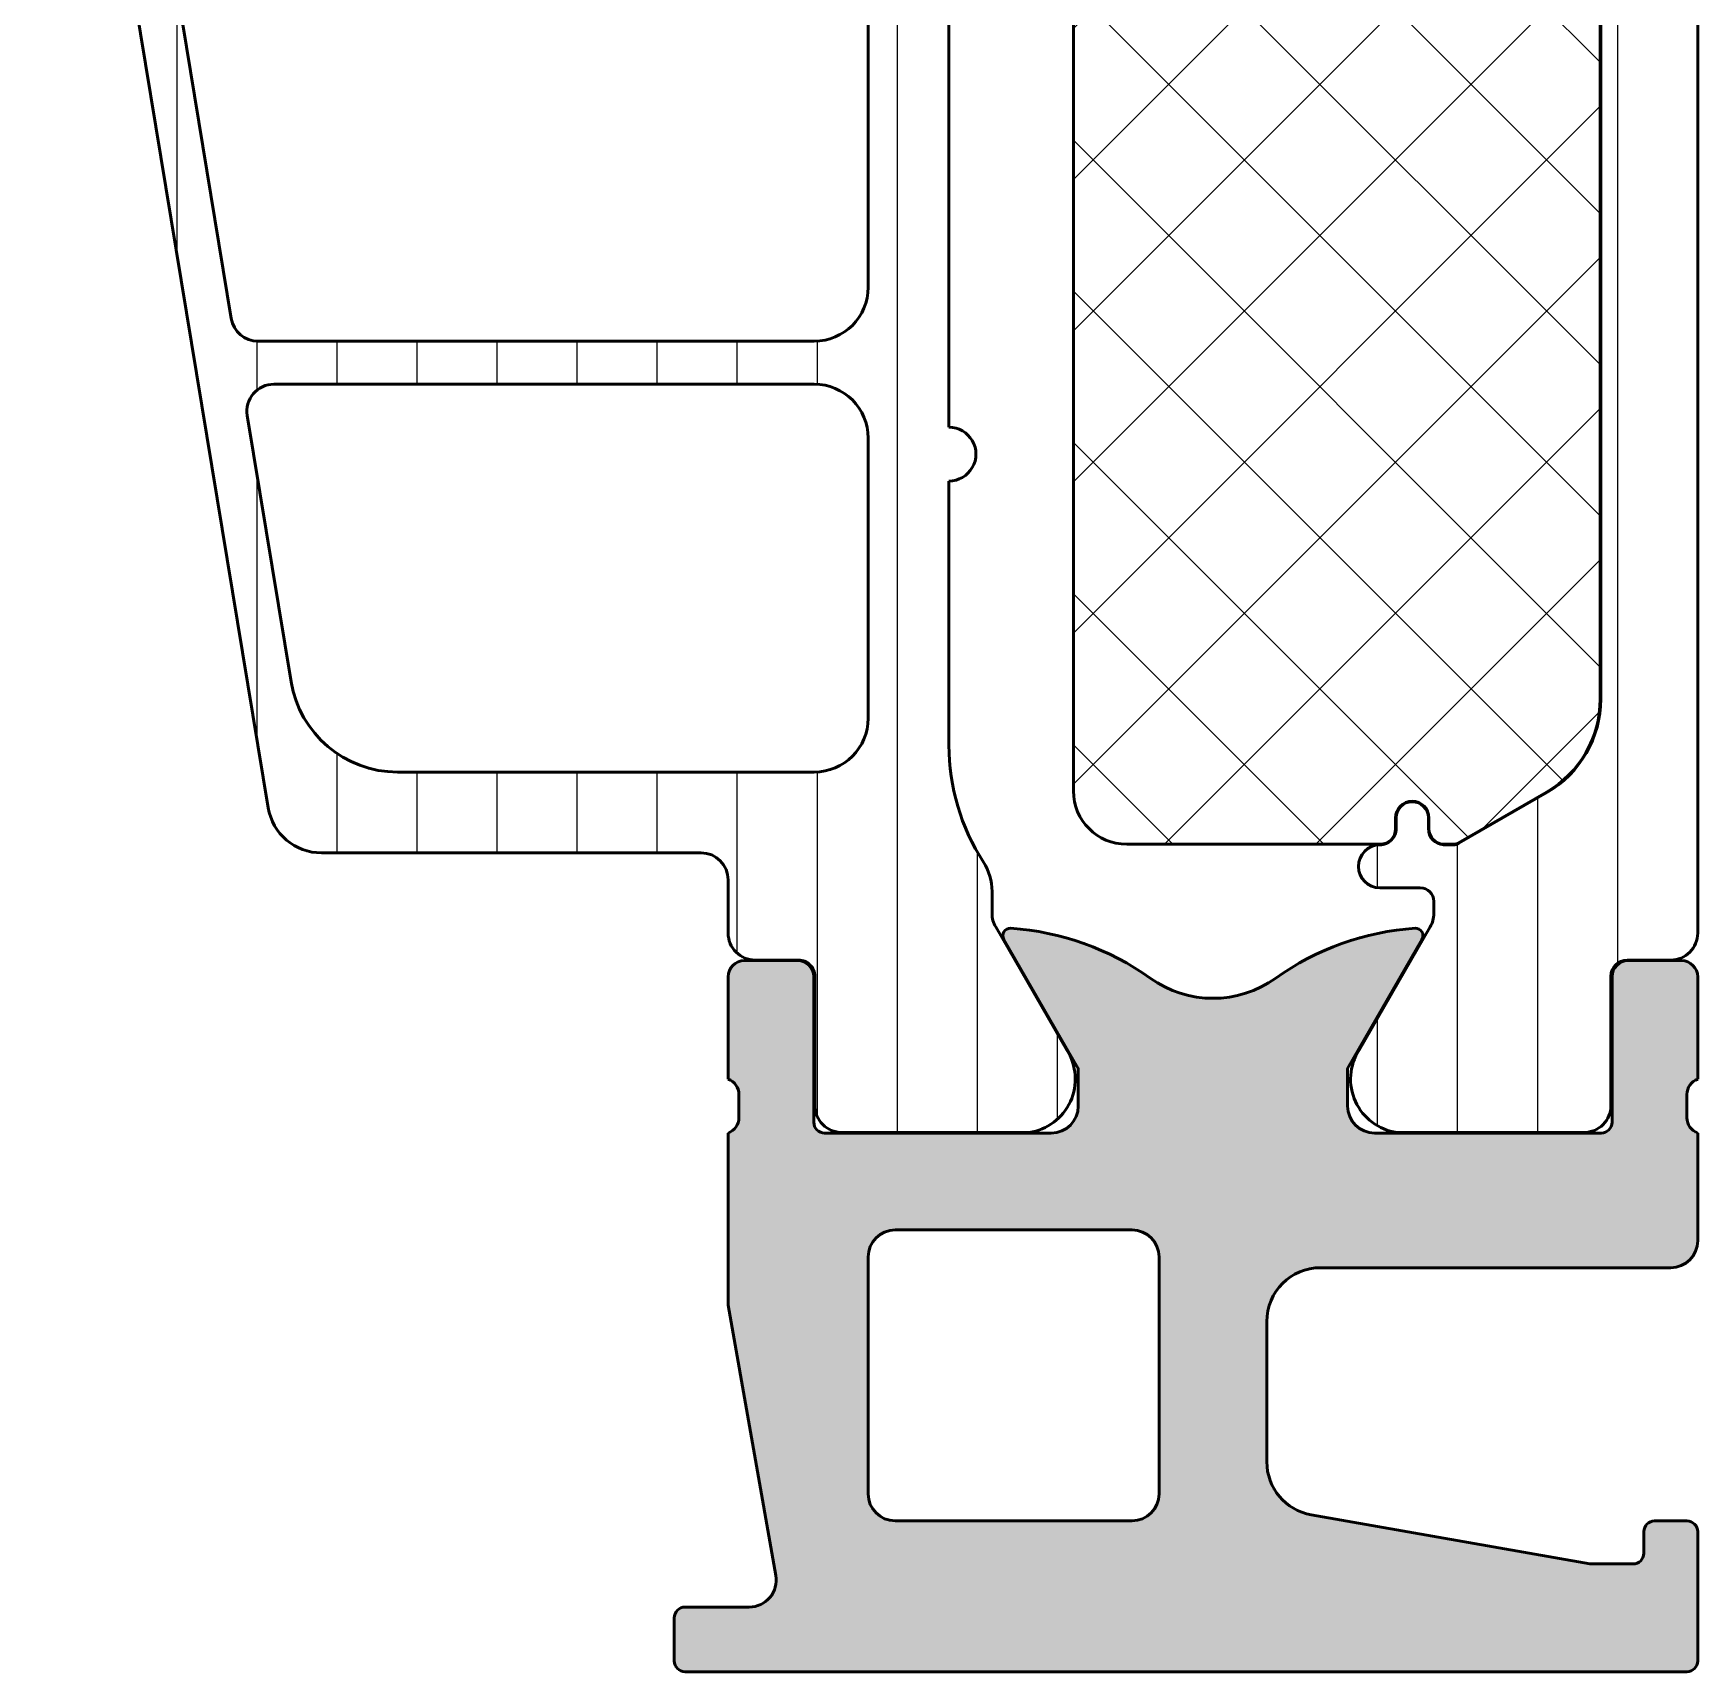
# Model space of a CAD drawing. Extents: x -35 to 15, y 0 to 92.5.
# Drawn here: x -30.9 to 0, y 0 to 30.41 of the extents above; entities that cross this region are included whole.
import ezdxf

# ---------------------------------------------------------------- set-up
doc = ezdxf.new("R2010")
doc.units = 0
for name, color, linetype, lineweight in [('0S-Alu contour', 7, 'Continuous', 50), ('0S-Alu hatch', 252, 'Continuous', 25), ('0S-Plastic contour', 254, 'Continuous', 50), ('0S-Plastic hatch', 253, 'Continuous', 25), ('0S-PT contour', 91, 'Continuous', 50), ('0S-PT hatch', 103, 'Continuous', 25)]:
    doc.layers.add(name, color=color, linetype=linetype, lineweight=lineweight)
pattern_1 = [(90, (0, 0), (-1.4859, 0), [])]

# ---------------------------------------------------------------- blocks, each defined once
blk = doc.blocks.new('284663__1AEB8372_469D_476F_AE2F_F97D68CF037C___D2A7455B_566C_4A73_AF28_99A2875FB948_')
at = {"layer": '0S-Plastic hatch'}
h = blk.add_hatch(dxfattribs=at)
h.set_pattern_fill('ANSI31', color=256, scale=0.4680000000000001, angle=45, style=0)
h.set_pattern_definition(pattern_1)
edge = h.paths.add_edge_path()
edge.add_line((-26.41602540378622, 54.83301302935184), (-30.65000000000161, 52.38852665648457))
edge.add_arc((-30.40000000000163, 51.95551395459233), 0.5000000000000119, 119.9999999999964, 180)
edge.add_line((-30.90000000000164, 51.95551395459233), (-30.90000000000163, 42.50000032745957))
edge.add_line((-30.90000000000163, 42.50000032745957), (-26.53802629929096, 16.03735987648124))
edge.add_arc((-25.55134089669013, 16.2000003274594), 0.9999999999999662, 189.3601908019133, 270.0000000000022)
edge.add_line((-25.55134089669009, 15.20000032745944), (-18.50000000000158, 15.20000032745904))
edge.add_ellipse((-18.50000000000161, 14.70000032745903), major_axis=(-0.5, 0), ratio=1, start_angle=180, end_angle=269.99999999999676, ccw=False)
edge.add_line((-18.00000000000161, 14.70000032745903), (-18.00000000000196, 13.70999464854358))
edge.add_arc((-17.50000267891084, 13.70999464854341), 0.4999973210911151, 180, 270.0003069820262)
edge.add_line((-17.50000000000165, 13.20999732745947), (-16.68966866666831, 13.20999732745947))
edge.add_ellipse((-16.68966866666831, 12.90999732745948), major_axis=(-0.2999999999999954, 0), ratio=1, start_angle=180, end_angle=270.00000000000136, ccw=False)
edge.add_line((-16.38966866666831, 12.90999732745948), (-16.39000061706533, 10.50999894452317))
edge.add_arc((-15.89000463962672, 10.50999630489809), 0.4999959774455833, 179.9996975182267, 270.0003024811859)
edge.add_line((-15.89000200000165, 10.01000032745948), (-12.41346050190217, 10.01000032745948))
edge.add_arc((-12.55577115089352, 10.99981840218233), 0.9999960709244732, 278.1816080518995, 392.7270160998403)
edge.add_line((-11.71451850190218, 11.54045332745947), (-13.03303535120643, 13.8241918141199))
edge.add_ellipse((-12.60002263447601, 14.07419178841946), major_axis=(-0.5000000000000493, 0), ratio=1, start_angle=-0.005743823234126921, end_angle=29.999996599342808, ccw=False)
edge.add_line((-13.10002263196361, 14.07424191273291), (-13.09998139990972, 14.48553984939733))
edge.add_arc((-14.09998139493406, 14.48564009801294), 1.000000000049231, 359.9942561774004, 392.8769623310677)
edge.add_ellipse((-9.903592305208363, 17.19801311031487), major_axis=(-3.996663761925626, 0), ratio=1, start_angle=0, end_angle=32.87696233020688, ccw=False)
edge.add_line((-13.90025606713399, 17.19801311031486), (-13.90025606713392, 22.10243503515542))
edge.add_arc((-13.90025606713398, 22.60243503515543), 0.5, 270.0000000000065, 450.0000000000065)
edge.add_line((-13.90025606713403, 23.10243503515542), (-13.90025606713376, 34.02662769521251))
edge.add_arc((-13.90025606713398, 34.5266276952125), 0.5, 270.0000000000244, 450.0000000000244)
edge.add_line((-13.90025606713419, 35.02662769521251), (-13.90025606713361, 46.41843533512658))
edge.add_arc((-13.90025606713398, 46.91843533512658), 0.5, 270.0000000000423, 450.0000000000423)
edge.add_line((-13.90025606713434, 47.41843533512658), (-13.90025606713352, 52.70159403326696))
edge.add_ellipse((-9.903592306234845, 52.70159401701856), major_axis=(-3.996663760898677, 0), ratio=1, start_angle=327.1289949727641, end_angle=360, ccw=False)
edge.add_arc((-14.10026340410663, 55.41353068128007), 1.000000003522369, 327.12899613396, 359.9988257753346)
edge.add_line((-13.10026340079426, 55.41351018719343), (-13.10025093800287, 55.92406206816498))
edge.add_ellipse((-12.60025275569458, 55.92541028480305), major_axis=(-0.4999999999996981, 0), ratio=1, start_angle=-29.999996599349515, end_angle=0.1544944336769163, ccw=False)
edge.add_line((-13.03326547242467, 56.1754102591025), (-11.71451850190218, 58.45954732745945))
edge.add_arc((-12.55577115089353, 59.0001822527366), 0.9999960709244797, 327.2729839001599, 441.8183919481008)
edge.add_line((-12.41346050190218, 59.99000032745946), (-15.8900020000016, 59.99000032745946))
edge.add_arc((-15.89000463962668, 59.49000435002081), 0.4999959774456188, 89.99969751881291, 180.0003024817733)
edge.add_line((-16.39000061706533, 59.49000171039061), (-16.38966866666832, 57.09000332745945))
edge.add_ellipse((-16.6896686666683, 57.09000332745945), major_axis=(-0.2999999999999864, 0), ratio=1, start_angle=90, end_angle=180, ccw=False)
edge.add_line((-16.6896686666683, 56.79000332745947), (-17.50000000000165, 56.79000332745943))
edge.add_arc((-17.50000267891086, 56.29000600637555), 0.4999973210910512, 89.99969301797218, 180)
edge.add_line((-18.00000000000191, 56.29000600637555), (-18.0000000000016, 55.20000032745955))
edge.add_ellipse((-18.30000000000173, 55.20000032745956), major_axis=(-0.300000000000125, 0), ratio=1, start_angle=89.99999999999062, end_angle=180, ccw=False)
edge.add_line((-18.30000000000177, 54.90000032745943), (-26.16602540378628, 54.90000032745943))
edge.add_arc((-26.16602540378662, 54.40000032745963), 0.4999999999997869, 89.99999999996092, 119.9999999999614)
edge = h.paths.add_edge_path()
edge.add_line((-29.60000000000191, 52.07098400843133), (-26.31769145362632, 53.96602573124473))
edge.add_ellipse((-25.81769145362627, 53.10000032745939), major_axis=(-1.00000000000081, 0), ratio=1, start_angle=269.9999999999768, end_angle=299.9999999999766, ccw=False)
edge.add_line((-25.81769145362586, 54.1000003274602), (-16.40025606713398, 54.1000003274602))
edge.add_ellipse((-16.40025606713404, 53.10000032746014), major_axis=(-1.000000000000056, 0), ratio=1, start_angle=180, end_angle=269.99999999999653, ccw=False)
edge.add_line((-15.40025606713397, 53.10000032746009), (-15.40025606713397, 44.90000032746038))
edge.add_ellipse((-16.40025606713398, 44.90000032746038), major_axis=(-1, 0), ratio=1, start_angle=90, end_angle=180, ccw=False)
edge.add_line((-16.40025606713398, 43.90000032746038), (-29.10000000000191, 43.90000032746038))
edge.add_ellipse((-29.10000000000224, 44.90000032746051), major_axis=(-1.000000000000127, 0), ratio=1, start_angle=0, end_angle=90.0000000000187, ccw=False)
edge.add_line((-30.10000000000236, 44.90000032746015), (-30.10000000000236, 51.20495860464636))
edge.add_ellipse((-29.10000000000188, 51.20495860464636), major_axis=(-1.000000000000477, 0), ratio=1, start_angle=299.9999999999859, end_angle=360, ccw=False)
edge = h.paths.add_edge_path()
edge.add_line((-29.59894096789476, 43.10000032746031), (-16.40025606713443, 43.10000032746031))
edge.add_ellipse((-16.40025606713437, 42.10000032746036), major_axis=(-0.999999999999943, 0), ratio=1, start_angle=180, end_angle=270.00000000000324, ccw=False)
edge.add_line((-15.40025606713443, 42.10000032746043), (-15.40025606713397, 35.30000032746031))
edge.add_ellipse((-16.40025606713404, 35.30000032746031), major_axis=(-1.000000000000063, 0), ratio=1, start_angle=90.00000000000358, end_angle=180, ccw=False)
edge.add_line((-16.40025606713398, 34.30000032746025), (-28.31322668218054, 34.30000032746014))
edge.add_ellipse((-28.31322668218075, 34.80000032746016), major_axis=(-0.5000000000000293, 0), ratio=1, start_angle=9.36019080191761, end_angle=90.0000000000245, ccw=False)
edge.add_line((-28.8065693834812, 34.71868010197104), (-30.09228366919542, 42.51868010197133))
edge.add_ellipse((-29.59894096789493, 42.60000032746027), major_axis=(-0.5000000000000427, 0), ratio=1, start_angle=-90.0000000000191, end_angle=9.360190801895726, ccw=False)
edge = h.paths.add_edge_path()
edge.add_line((-28.01652338547701, 33.50000032746006), (-16.40025606713398, 33.50000032746029))
edge.add_ellipse((-16.40025606713391, 32.50000032746036), major_axis=(-0.999999999999936, 0), ratio=1, start_angle=180, end_angle=270.00000000000364, ccw=False)
edge.add_line((-15.40025606713397, 32.5000003274604), (-15.40025606713397, 25.70000032746036))
edge.add_ellipse((-16.40025606713399, 25.70000032746036), major_axis=(-1.000000000000014, 0), ratio=1, start_angle=90.00000000000063, end_angle=180, ccw=False)
edge.add_line((-16.40025606713398, 24.70000032746034), (-26.73080909976234, 24.70000032746023))
edge.add_ellipse((-26.7308090997624, 25.2000003274609), major_axis=(-0.5000000000006667, 0), ratio=1, start_angle=9.360190801940007, end_angle=90.00000000000728, ccw=False)
edge.add_line((-27.22415180106346, 25.11868010197148), (-28.50986608677722, 32.91868010197097))
edge.add_ellipse((-28.0165233854769, 33.00000032746016), major_axis=(-0.4999999999999077, 0), ratio=1, start_angle=-89.99999999998732, end_angle=9.360190801927217, ccw=False)
edge = h.paths.add_edge_path()
edge.add_ellipse((-26.43410580305954, 23.40000032746019), major_axis=(-0.4999999999999716, 0), ratio=1, start_angle=-89.9999999999788, end_angle=9.36019080191852, ccw=False)
edge.add_line((-26.43410580305972, 23.90000032746016), (-16.40025606713443, 23.90000032746027))
edge.add_ellipse((-16.40025606713448, 22.90000032746022), major_axis=(-1.000000000000049, 0), ratio=1, start_angle=180, end_angle=269.99999999999716, ccw=False)
edge.add_line((-15.40025606713443, 22.90000032746016), (-15.40025606713398, 17.70000032746034))
edge.add_ellipse((-16.40025606713398, 17.70000032746034), major_axis=(-1, 0), ratio=1, start_angle=90.00000000000023, end_angle=180, ccw=False)
edge.add_line((-16.40025606713398, 16.70000032746034), (-24.13913912611425, 16.70000032746023))
edge.add_ellipse((-24.1391391261141, 18.70000032745991), major_axis=(-1.999999999999687, 0), ratio=1, start_angle=9.360190801910392, end_angle=89.99999999999591, ccw=False)
edge.add_line((-26.11250993131553, 18.37471942550374), (-26.92744850435993, 23.31868010197107))
at = {"layer": '0S-Alu contour', "color": 7}
for points in [[(-25.81769145362586, 54.1000003274602), (-16.40025606713398, 54.1000003274602)], [(-29.60000000000191, 52.07098400843133), (-26.31769145362632, 53.96602573124473)], [(-15.40025606713397, 53.10000032746009), (-15.40025606713397, 44.90000032746038)], [(-30.10000000000236, 44.90000032746015), (-30.10000000000236, 51.20495860464636)], [(-16.40025606713398, 43.90000032746038), (-29.10000000000191, 43.90000032746038)], [(-29.59894096789476, 43.10000032746031), (-16.40025606713443, 43.10000032746031)], [(-28.8065693834812, 34.71868010197104), (-30.09228366919542, 42.51868010197133)], [(-15.40025606713443, 42.10000032746043), (-15.40025606713397, 35.30000032746031)], [(-16.40025606713398, 34.30000032746025), (-28.31322668218054, 34.30000032746014)], [(-28.01652338547701, 33.50000032746006), (-16.40025606713398, 33.50000032746029)], [(-27.22415180106346, 25.11868010197148), (-28.50986608677722, 32.91868010197097)], [(-15.40025606713397, 32.5000003274604), (-15.40025606713397, 25.70000032746036)], [(-16.40025606713398, 24.70000032746034), (-26.73080909976234, 24.70000032746023)], [(-26.43410580305972, 23.90000032746016), (-16.40025606713443, 23.90000032746027)], [(-26.11250993131553, 18.37471942550374), (-26.92744850435993, 23.31868010197107)], [(-15.40025606713443, 22.90000032746016), (-15.40025606713398, 17.70000032746034)], [(-16.40025606713398, 16.70000032746034), (-24.13913912611425, 16.70000032746023)]]:
    blk.add_lwpolyline(points, dxfattribs=at)
at = {"layer": '0S-Alu contour', "color": 7, "extrusion": (0, 0, -1)}
for centre, radius, start, end in [((25.81769145362627, 53.10000032745939), 1.00000000000081, 60.00000000002345, 90.0000000000232), ((16.40025606713404, 53.10000032746014), 1.000000000000056, 90.00000000000345, 180), ((29.10000000000188, 51.20495860464636), 1.000000000000477, 0, 60.0000000000141), ((29.10000000000224, 44.90000032746051), 1.000000000000127, 269.9999999999813, 0), ((16.40025606713398, 44.90000032746038), 1, 180, 270), ((29.59894096789493, 42.60000032746027), 0.5000000000000427, 350.6398091981043, 90.00000000001913), ((16.40025606713437, 42.10000032746036), 0.999999999999943, 89.99999999999675, 180), ((16.40025606713404, 35.30000032746031), 1.000000000000063, 180, 269.9999999999964), ((28.31322668218075, 34.80000032746016), 0.5000000000000293, 269.9999999999755, 350.6398091980824), ((28.0165233854769, 33.00000032746016), 0.4999999999999077, 350.6398091980728, 89.99999999998738), ((16.40025606713391, 32.50000032746036), 0.999999999999936, 89.99999999999633, 180), ((16.40025606713399, 25.70000032746036), 1.000000000000014, 180, 269.9999999999994), ((26.7308090997624, 25.2000003274609), 0.5000000000006667, 269.9999999999927, 350.63980919806), ((26.43410580305954, 23.40000032746019), 0.4999999999999716, 350.6398091980815, 89.99999999997883), ((16.40025606713448, 22.90000032746022), 1.000000000000049, 90.00000000000286, 180), ((24.1391391261141, 18.70000032745991), 1.999999999999687, 270.0000000000041, 350.6398091980896), ((16.40025606713398, 17.70000032746034), 1, 180, 269.9999999999998)]:
    blk.add_arc(centre, radius, start, end, dxfattribs=at)
at = {"layer": '0S-Plastic contour', "color": 7}
for points in [[(-12.41346050190218, 59.99000032745946), (-15.8900020000016, 59.99000032745946)], [(-16.39000061706533, 59.49000171039061), (-16.38966866666832, 57.09000332745945)], [(-13.03326547242467, 56.1754102591025), (-11.71451850190218, 58.45954732745945)], [(-16.6896686666683, 56.79000332745947), (-17.50000000000165, 56.79000332745943)], [(-18.00000000000191, 56.29000600637555), (-18.0000000000016, 55.20000032745955)], [(-13.10026340079426, 55.41351018719343), (-13.10025093800287, 55.92406206816498)], [(-26.41602540378622, 54.83301302935184), (-30.65000000000161, 52.38852665648457)], [(-18.30000000000177, 54.90000032745943), (-26.16602540378628, 54.90000032745943)], [(-13.90025606713434, 47.41843533512658), (-13.90025606713352, 52.70159403326696)], [(-30.90000000000164, 51.95551395459233), (-30.90000000000163, 42.50000032745957), (-26.53802629929096, 16.03735987648124)], [(-13.90025606713419, 35.02662769521251), (-13.90025606713361, 46.41843533512658)], [(-13.90025606713403, 23.10243503515542), (-13.90025606713376, 34.02662769521251)], [(-13.90025606713399, 17.19801311031486), (-13.90025606713392, 22.10243503515542)], [(-25.55134089669009, 15.20000032745944), (-18.50000000000158, 15.20000032745904)], [(-18.00000000000161, 14.70000032745903), (-18.00000000000196, 13.70999464854358)], [(-13.10002263196361, 14.07424191273291), (-13.09998139990972, 14.48553984939733)], [(-11.71451850190218, 11.54045332745947), (-13.03303535120643, 13.8241918141199)], [(-17.50000000000165, 13.20999732745947), (-16.68966866666831, 13.20999732745947)], [(-16.38966866666831, 12.90999732745948), (-16.39000061706533, 10.50999894452317)], [(-15.89000200000165, 10.01000032745948), (-12.41346050190217, 10.01000032745948)]]:
    blk.add_lwpolyline(points, dxfattribs=at)
for centre, radius, start, end in [((-15.89000463962668, 59.49000435002081), 0.4999959774456188, 89.99969751881291, 180.0003024817733), ((-12.55577115089353, 59.0001822527366), 0.9999960709244797, 327.2729839001599, 81.81839194810082), ((-17.50000267891086, 56.29000600637555), 0.4999973210910512, 89.99969301797218, 180), ((-14.10026340410663, 55.41353068128007), 1.000000003522369, 327.12899613396, 359.9988257753346), ((-26.16602540378662, 54.40000032745963), 0.4999999999997869, 89.99999999996092, 119.9999999999614), ((-30.40000000000163, 51.95551395459233), 0.5000000000000119, 119.9999999999964, 180), ((-13.90025606713398, 46.91843533512658), 0.5, 270.0000000000423, 90.00000000004233), ((-13.90025606713398, 34.5266276952125), 0.5, 270.0000000000244, 90.00000000002441), ((-13.90025606713398, 22.60243503515543), 0.5, 270.0000000000065, 90.00000000000651), ((-25.55134089669013, 16.2000003274594), 0.9999999999999662, 189.3601908019133, 270.0000000000022), ((-14.09998139493406, 14.48564009801294), 1.000000000049231, 359.9942561774004, 32.8769623310677), ((-17.50000267891084, 13.70999464854341), 0.4999973210911151, 180, 270.0003069820262), ((-12.55577115089352, 10.99981840218233), 0.9999960709244732, 278.1816080518995, 32.72701609984035), ((-15.89000463962672, 10.50999630489809), 0.4999959774455833, 179.9996975182267, 270.0003024811859)]:
    blk.add_arc(centre, radius, start, end, dxfattribs=at)
at = {"layer": '0S-Plastic contour', "color": 7, "extrusion": (0, 0, -1)}
for centre, radius, start, end in [((16.6896686666683, 57.09000332745945), 0.2999999999999865, 180, 270), ((12.60025275569458, 55.92541028480305), 0.4999999999996981, 359.8455055663231, 29.99999659934946), ((18.30000000000173, 55.20000032745956), 0.300000000000125, 180, 270.0000000000094), ((9.903592306234845, 52.70159401701856), 3.996663760898677, 0, 32.8710050272359), ((9.903592305208363, 17.19801311031487), 3.996663761925626, 327.1230376697931, 0), ((18.50000000000161, 14.70000032745903), 0.5, 90.00000000000325, 180), ((12.60002263447601, 14.07419178841946), 0.5000000000000493, 330.0000034006572, 0.0057438232341285), ((16.68966866666831, 12.90999732745948), 0.2999999999999954, 89.99999999999864, 180)]:
    blk.add_arc(centre, radius, start, end, dxfattribs=at)
blk = doc.blocks.new('442580__57B55AE6_17EA_4252_8D6D_56E8B625076F_')
at = {"layer": '0S-PT hatch'}
h = blk.add_hatch(dxfattribs=at)
h.set_pattern_fill('ANSI37', color=256, scale=0.625, angle=90, style=0)
h.set_pattern_definition([(135, (0, 0), (-1.403165018917055, -1.403165018917055), []), (225, (0, 0), (1.403165018917055, -1.403165018917055), [])])
edge = h.paths.add_edge_path()
edge.add_line((-5.900406639392727, 54.6402033196955), (-10.59999999998436, 54.64020331974261))
edge.add_arc((-10.60000000000167, 53.65020331974264), 0.9899999999999806, 89.99999999899825, 180)
edge.add_line((-11.59000000000165, 53.65020331974264), (-11.59000000000165, 16.34979668030452))
edge.add_arc((-10.60000000000164, 16.34979668030453), 0.990000000000009, 180, 269.9999999999998)
edge.add_line((-10.60000000000165, 15.35979668030452), (-5.898924785626061, 15.35979668030452))
edge.add_arc((-5.898924785626064, 15.64979668030453), 0.2900000000000062, 270.0000000000007, 360)
edge.add_line((-5.608924785626058, 15.64979668030453), (-5.608924785626065, 15.85036747559077))
edge.add_ellipse((-5.299495580912299, 15.85036747559077), major_axis=(-0.3094292047137657, 0), ratio=1, start_angle=180, end_angle=360, ccw=False)
edge.add_line((-4.990066376198534, 15.85036747559077), (-4.990066376198534, 15.64979668030453))
edge.add_arc((-4.700066376198538, 15.64979668030455), 0.2900000000000062, 180, 266.5483281938031)
edge.add_line((-4.717526291673429, 15.36032275859205), (-4.53498719054119, 15.36032275859205))
edge.add_arc((-4.534987190541201, 15.55032275859203), 0.1899999999999835, 270.0000000000032, 300.0000000000034)
edge.add_line((-4.4399871905412, 15.385777931873), (-2.805000000001662, 16.32973822645257))
edge.add_arc((-3.800000000001638, 18.05312877998362), 1.989999999999984, 299.9999999999992, 360)
edge.add_line((-1.810000000001654, 18.05312877998362), (-1.810000000001657, 51.94646458067262))
edge.add_arc((-3.800000000001645, 51.94646458067263), 1.98999999999998, 0, 60.00000000000008)
edge.add_line((-2.805000000001657, 53.66985513420365), (-4.439987190541206, 54.61381542878322))
edge.add_arc((-4.534987190541198, 54.44927060206423), 0.1899999999999477, 59.99999999999376, 89.99999999999253)
edge.add_line((-4.534987190541173, 54.63927060206418), (-4.717526291673312, 54.63927060206418))
edge.add_arc((-4.700066376198535, 54.34979668035168), 0.2900000000000009, 93.45167180617455, 180)
edge.add_line((-4.990066376198535, 54.34979668035168), (-4.990066376198537, 54.14922588506545))
edge.add_ellipse((-5.300033188100101, 54.14922588506545), major_axis=(-0.3099668119015639, 0), ratio=1, start_angle=0, end_angle=180, ccw=False)
edge.add_line((-5.610000000001665, 54.14922588506545), (-5.610000000001662, 54.3497966803045))
edge.add_arc((-5.900406639392681, 54.34979668030448), 0.2904066393910156, 0, 90.00000000000911)
at = {"layer": '0S-PT contour', "color": 7}
for points in [[(-5.900406639392727, 54.6402033196955), (-10.59999999998436, 54.64020331974261)], [(-4.534987190541173, 54.63927060206418), (-4.717526291673312, 54.63927060206418)], [(-2.805000000001657, 53.66985513420365), (-4.439987190541206, 54.61381542878322)], [(-5.610000000001665, 54.14922588506545), (-5.610000000001662, 54.3497966803045)], [(-4.990066376198535, 54.34979668035168), (-4.990066376198537, 54.14922588506545)], [(-11.59000000000165, 53.65020331974264), (-11.59000000000165, 16.34979668030452)], [(-1.810000000001654, 18.05312877998362), (-1.810000000001657, 51.94646458067262)], [(-4.4399871905412, 15.385777931873), (-2.805000000001662, 16.32973822645257)], [(-5.608924785626058, 15.64979668030453), (-5.608924785626065, 15.85036747559077)], [(-4.990066376198534, 15.85036747559077), (-4.990066376198534, 15.64979668030453)], [(-10.60000000000165, 15.35979668030452), (-5.898924785626061, 15.35979668030452)], [(-4.717526291673429, 15.36032275859205), (-4.53498719054119, 15.36032275859205)]]:
    blk.add_lwpolyline(points, dxfattribs=at)
for centre, radius, start, end in [((-10.60000000000167, 53.65020331974264), 0.9899999999999806, 89.99999999899825, 180), ((-5.900406639392681, 54.34979668030448), 0.2904066393910156, 0, 90.00000000000911), ((-4.700066376198535, 54.34979668035168), 0.2900000000000009, 93.45167180617455, 180), ((-4.534987190541198, 54.44927060206423), 0.1899999999999477, 59.99999999999376, 89.99999999999253), ((-3.800000000001645, 51.94646458067263), 1.98999999999998, 0, 60.00000000000008), ((-3.800000000001638, 18.05312877998362), 1.989999999999984, 299.9999999999992, 0), ((-10.60000000000164, 16.34979668030453), 0.990000000000009, 180, 269.9999999999998), ((-5.898924785626064, 15.64979668030453), 0.2900000000000062, 270.0000000000007, 0), ((-4.700066376198538, 15.64979668030455), 0.2900000000000062, 180, 266.5483281938031), ((-4.534987190541201, 15.55032275859203), 0.1899999999999835, 270.0000000000032, 300.0000000000034)]:
    blk.add_arc(centre, radius, start, end, dxfattribs=at)
at = {"layer": '0S-PT contour', "color": 7, "extrusion": (0, 0, -1)}
for centre, radius, start, end in [((5.300033188100101, 54.14922588506545), 0.3099668119015639, 180, 0), ((5.299495580912299, 15.85036747559077), 0.3094292047137657, 0, 180)]:
    blk.add_arc(centre, radius, start, end, dxfattribs=at)
blk = doc.blocks.new('284663__CA946B3A_E1BD_4149_A0D8_A46C3E725B74___AF56724F_57B2_4913_B7A5_570DFFD41850_')
at = {"layer": '0S-Plastic hatch'}
h = blk.add_hatch(dxfattribs=at)
h.set_pattern_fill('ANSI31', color=256, scale=0.4680000000000001, angle=45, style=0)
h.set_pattern_definition(pattern_1)
edge = h.paths.add_edge_path()
edge.add_arc((-0.4999973210924651, 56.29000567891639), 0.4999973210907882, 0, 90.00030698202619)
edge.add_line((-0.5000000000016627, 56.790003), (-1.310331333334993, 56.79000300000001))
edge.add_ellipse((-1.310331333335004, 57.090003), major_axis=(-0.29999999999999, 0), ratio=1, start_angle=0, end_angle=90.00000000000222, ccw=False)
edge.add_line((-1.610331333334997, 57.09000300000001), (-1.609999382937971, 59.4900013829363))
edge.add_arc((-2.109995360376608, 59.49000402256137), 0.4999959774456046, 359.9996975182267, 450.0003024811858)
edge.add_line((-2.10999800000168, 59.99000000000001), (-5.586539498101121, 59.99000000000001))
edge.add_arc((-5.444228849109777, 59.00018192527714), 0.9999960709244868, 98.18160805189913, 212.7270160998399)
edge.add_line((-6.285481498101139, 58.459547), (-4.966964648796885, 56.17580851333959))
edge.add_ellipse((-5.399977365527261, 55.92580853904004), major_axis=(-0.4999999999999959, 0), ratio=1, start_angle=179.9942561767025, end_angle=209.999996599344, ccw=False)
edge.add_line((-4.89997736803971, 55.92575841472603), (-4.900000000011061, 55.70000000006473))
edge.add_ellipse((-5.150000000028542, 55.7000000000647), major_axis=(-0.2500000000174811, 0), ratio=1, start_angle=89.9999999999988, end_angle=180, ccw=False)
edge.add_line((-5.150000000028548, 55.45000000004723), (-5.900406639392642, 55.45000000004717))
edge.add_arc((-5.900406639392642, 55.05074092693041), 0.3992590731167596, 90, 270)
edge.add_ellipse((-5.900406639392625, 54.35000000004709), major_axis=(-0.3014818537665604, 0), ratio=1, start_angle=180, end_angle=270.00000000000324, ccw=False)
edge.add_line((-5.598924785626063, 54.35000000004708), (-5.59892478562606, 54.14942920476093))
edge.add_arc((-5.299495580912299, 54.14942920476097), 0.2994292047137605, 180, 360)
edge.add_line((-5.000066376198539, 54.14942920476097), (-5.000066376198535, 54.35000000004723))
edge.add_ellipse((-4.700066376198567, 54.35000000004721), major_axis=(-0.2999999999999687, 0), ratio=1, start_angle=273.39363927145564, end_angle=360, ccw=False)
edge.add_line((-4.717825042087003, 54.64947392175968), (-4.534987190541219, 54.64947392175972))
edge.add_ellipse((-4.53498719054111, 54.44947392175967), major_axis=(-0.2000000000000526, 0), ratio=1, start_angle=240.0000000000182, end_angle=270.00000000003104, ccw=False)
edge.add_line((-4.434987190541139, 54.62267900251664), (-2.800000000001624, 53.67871870793692))
edge.add_ellipse((-3.800000000001553, 51.94666790036813), major_axis=(-1.999999999999888, 0), ratio=1, start_angle=180, end_angle=240.0000000000005, ccw=False)
edge.add_line((-1.800000000001659, 51.94666790036813), (-1.800000000001652, 18.05333209967905))
edge.add_ellipse((-3.800000000001645, 18.05333209967909), major_axis=(-1.999999999999993, 0), ratio=1, start_angle=119.9999999999996, end_angle=180, ccw=False)
edge.add_line((-2.80000000000166, 16.32128129211021), (-4.434987190541157, 15.3773209975307))
edge.add_ellipse((-4.534987190541368, 15.5505260782875), major_axis=(-0.2000000000000309, 0), ratio=1, start_angle=90.00000000007122, end_angle=120.00000000006469, ccw=False)
edge.add_line((-4.534987190541119, 15.35052607828747), (-4.717825042087014, 15.35052607828753))
edge.add_ellipse((-4.70006637619859, 15.64999999999997), major_axis=(-0.2999999999999497, 0), ratio=1, start_angle=0, end_angle=86.60636072854658, ccw=False)
edge.add_line((-5.000066376198539, 15.64999999999997), (-5.000066376198535, 15.85057079528623))
edge.add_arc((-5.299495580912299, 15.85057079528623), 0.2994292047137641, 0, 180)
edge.add_line((-5.598924785626063, 15.85057079528623), (-5.59892478562606, 15.64999999999996))
edge.add_ellipse((-5.900406639392588, 15.65000000000007), major_axis=(-0.3014818537665285, 0), ratio=1, start_angle=89.99999999999, end_angle=180, ccw=False)
edge.add_arc((-5.900406639392642, 14.94925907311678), 0.3992590731167524, 90, 270)
edge.add_line((-5.900406639392642, 14.55000000000002), (-5.150000000028512, 14.55))
edge.add_ellipse((-5.150000000028538, 14.29999999998251), major_axis=(-0.2500000000174793, 0), ratio=1, start_angle=180, end_angle=269.99999999999415, ccw=False)
edge.add_line((-4.900000000011058, 14.29999999998251), (-4.899977368039703, 14.07424158527378))
edge.add_ellipse((-5.399977365527268, 14.07419146095998), major_axis=(-0.5000000000000121, 0), ratio=1, start_angle=150.0000034006556, end_angle=180.0057438232342, ccw=False)
edge.add_line((-4.966964648796881, 13.82419148666042), (-6.285481498101141, 11.540453))
edge.add_arc((-5.444228849109794, 10.99981807472285), 0.999996070924473, 147.2729839001596, 261.8183919481005)
edge.add_line((-5.586539498101143, 10.01), (-2.109998000001667, 10.01))
edge.add_arc((-2.109995360376601, 10.50999597743863), 0.4999959774455975, 269.9996975188149, 360.0003024817733)
edge.add_line((-1.609999382937971, 10.50999861706883), (-1.610331333334997, 12.909997))
edge.add_ellipse((-1.310331333334999, 12.909997), major_axis=(-0.2999999999999976, 0), ratio=1, start_angle=270.0000000000001, end_angle=360, ccw=False)
edge.add_line((-1.310331333335, 13.209997), (-0.5000000000016627, 13.209997))
edge.add_arc((-0.4999973210924651, 13.70999432108364), 0.4999973210908168, 269.9996930179738, 360)
edge.add_line((-1.6484e-12, 13.70999432108364), (-1.6769e-12, 56.29000567891639))
at = {"layer": '0S-Plastic contour', "color": 7}
for points in [[(-2.10999800000168, 59.99000000000001), (-5.586539498101121, 59.99000000000001)], [(-1.610331333334997, 57.09000300000001), (-1.609999382937971, 59.4900013829363)], [(-6.285481498101139, 58.459547), (-4.966964648796885, 56.17580851333959)], [(-0.5000000000016627, 56.790003), (-1.310331333334993, 56.79000300000001)], [(-1.6484e-12, 13.70999432108364), (-1.6769e-12, 56.29000567891639)], [(-4.89997736803971, 55.92575841472603), (-4.900000000011061, 55.70000000006473)], [(-5.150000000028548, 55.45000000004723), (-5.900406639392642, 55.45000000004717)], [(-4.717825042087003, 54.64947392175968), (-4.534987190541219, 54.64947392175972)], [(-4.434987190541139, 54.62267900251664), (-2.800000000001624, 53.67871870793692)], [(-5.598924785626063, 54.35000000004708), (-5.59892478562606, 54.14942920476093)], [(-5.000066376198539, 54.14942920476097), (-5.000066376198535, 54.35000000004723)], [(-1.800000000001659, 51.94666790036813), (-1.800000000001652, 18.05333209967905)], [(-2.80000000000166, 16.32128129211021), (-4.434987190541157, 15.3773209975307)], [(-5.598924785626063, 15.85057079528623), (-5.59892478562606, 15.64999999999996)], [(-5.000066376198539, 15.64999999999997), (-5.000066376198535, 15.85057079528623)], [(-4.534987190541119, 15.35052607828747), (-4.717825042087014, 15.35052607828753)], [(-5.900406639392642, 14.55000000000002), (-5.150000000028512, 14.55)], [(-4.900000000011058, 14.29999999998251), (-4.899977368039703, 14.07424158527378)], [(-4.966964648796881, 13.82419148666042), (-6.285481498101141, 11.540453)], [(-1.310331333335, 13.209997), (-0.5000000000016627, 13.209997)], [(-1.609999382937971, 10.50999861706883), (-1.610331333334997, 12.909997)], [(-5.586539498101143, 10.01), (-2.109998000001667, 10.01)]]:
    blk.add_lwpolyline(points, dxfattribs=at)
for centre, radius, start, end in [((-5.444228849109777, 59.00018192527714), 0.9999960709244868, 98.18160805189913, 212.7270160998399), ((-2.109995360376608, 59.49000402256137), 0.4999959774456046, 359.9996975182267, 90.00030248118583), ((-0.4999973210924651, 56.29000567891639), 0.4999973210907882, 0, 90.00030698202619), ((-5.900406639392642, 55.05074092693041), 0.3992590731167596, 90, 270), ((-5.299495580912299, 54.14942920476097), 0.2994292047137605, 180, 0), ((-5.299495580912299, 15.85057079528623), 0.2994292047137641, 0, 180), ((-5.900406639392642, 14.94925907311678), 0.3992590731167524, 90, 270), ((-0.4999973210924651, 13.70999432108364), 0.4999973210908168, 269.9996930179738, 0), ((-5.444228849109794, 10.99981807472285), 0.999996070924473, 147.2729839001596, 261.8183919481005), ((-2.109995360376601, 10.50999597743863), 0.4999959774455975, 269.9996975188149, 0.0003024817733149)]:
    blk.add_arc(centre, radius, start, end, dxfattribs=at)
at = {"layer": '0S-Plastic contour', "color": 7, "extrusion": (0, 0, -1)}
for centre, radius, start, end in [((1.310331333335004, 57.090003), 0.29999999999999, 269.9999999999978, 0), ((5.399977365527261, 55.92580853904004), 0.4999999999999959, 150.000003400656, 180.0057438232976), ((5.150000000028542, 55.7000000000647), 0.2500000000174811, 180, 270.0000000000012), ((5.900406639392625, 54.35000000004709), 0.3014818537665604, 89.99999999999677, 180), ((4.700066376198567, 54.35000000004721), 0.2999999999999687, 0, 86.60636072854435), ((4.53498719054111, 54.44947392175967), 0.2000000000000526, 89.99999999996896, 119.9999999999818), ((3.800000000001553, 51.94666790036813), 1.999999999999888, 119.9999999999995, 180), ((3.800000000001645, 18.05333209967909), 1.999999999999993, 180, 240.0000000000004), ((5.900406639392588, 15.65000000000007), 0.3014818537665285, 180, 270.0000000000101), ((4.70006637619859, 15.64999999999997), 0.2999999999999497, 273.3936392714534, 0), ((4.534987190541368, 15.5505260782875), 0.2000000000000309, 239.9999999999353, 269.9999999999288), ((5.150000000028538, 14.29999999998251), 0.2500000000174793, 90.00000000000587, 180), ((5.399977365527268, 14.07419146095998), 0.5000000000000121, 179.9942561767658, 209.9999965993445), ((1.310331333334999, 12.909997), 0.2999999999999976, 0, 89.99999999999991)]:
    blk.add_arc(centre, radius, start, end, dxfattribs=at)
blk = doc.blocks.new('462820__29573E91_4D23_49B7_92E9_0434AD396296_')
at = {"layer": '0S-Alu hatch'}
h = blk.add_hatch(color=256, dxfattribs=at)
edge = h.paths.add_edge_path()
edge.add_ellipse((-18.80000000000164, 0.2000003274594622), major_axis=(-0.1999999999999876, 0), ratio=1, start_angle=0, end_angle=90, ccw=False)
edge.add_line((-19.00000000000163, 0.2000003274594633), (-19.00000000000163, 1.000000327459517))
edge.add_ellipse((-18.80000000000164, 1.000000327459537), major_axis=(-0.1999999999999957, 0), ratio=1, start_angle=269.999999999999, end_angle=360, ccw=False)
edge.add_line((-18.80000000000164, 1.200000327459534), (-17.60746917314968, 1.20000032745952))
edge.add_arc((-17.60746917314968, 1.70000032745952), 0.5, 270, 369.9999999999936)
edge.add_line((-17.11506529664357, 1.78682441629293), (-18.00000000000163, 6.805538510999895))
edge.add_line((-18.00000000000163, 6.805538510999895), (-18.00000000000164, 10.00000032745947))
edge.add_arc((-18.10000000000163, 10.28284303993409), 0.2999999999999976, 289.4712206344897, 360)
edge.add_line((-17.80000000000163, 10.28284303993409), (-17.80000000000163, 10.71715761498485))
edge.add_arc((-18.10000000000163, 10.71715761498484), 0.3000000000000007, 0, 70.52877936551052)
edge.add_line((-18.00000000000164, 11.00000032745946), (-18.00000000000163, 12.90000032745943))
edge.add_ellipse((-17.70000000000159, 12.90000032745943), major_axis=(-0.3000000000000398, 0), ratio=1, start_angle=270, end_angle=360, ccw=False)
edge.add_line((-17.70000000000159, 13.20000032745948), (-16.71000000000167, 13.20000032745948))
edge.add_ellipse((-16.71000000000167, 12.90000032745943), major_axis=(-0.3000000000000398, 0), ratio=1, start_angle=180, end_angle=270, ccw=False)
edge.add_line((-16.41000000000163, 12.90000032745943), (-16.41000000000163, 10.20000032745947))
edge.add_arc((-16.21000000000163, 10.20000032745946), 0.2000000000000028, 180, 269.999999999999)
edge.add_line((-16.21000000000163, 10.00000032745946), (-12.00000000000163, 10.00000032745947))
edge.add_arc((-12.00000000000163, 10.50000032745947), 0.5, 270, 360)
edge.add_line((-11.50000000000163, 10.50000032745947), (-11.50000000000163, 11.20000032745946))
edge.add_line((-11.50000000000163, 11.20000032745946), (-12.881495457624, 13.59282065048702))
edge.add_ellipse((-12.76188021535334, 13.6618805428112), major_axis=(-0.138119784648305, 0), ratio=1, start_angle=-93.72337494217243, end_angle=30.00000000000807, ccw=False)
edge.add_ellipse((-13.07760790739305, 8.810262745322248), major_axis=(-5.00000000000041, 0), ratio=1, start_angle=234.3723412633263, end_angle=266.27662505782644, ccw=False)
edge.add_arc((-9.000000000001634, 14.50000032745946), 1.999999999999992, 234.3723412633255, 305.6276587366745)
edge.add_ellipse((-4.922392092610412, 8.810262745322635), major_axis=(-4.99999999999998, 0), ratio=1, start_angle=273.72337494217163, end_angle=305.62765873667445, ccw=False)
edge.add_ellipse((-5.238119784649933, 13.66188054281119), major_axis=(-0.1381197846482822, 0), ratio=1, start_angle=149.9999999999967, end_angle=273.7233749421705, ccw=False)
edge.add_line((-5.118504542379287, 13.59282065048704), (-6.500000000001637, 11.20000032745948))
edge.add_line((-6.500000000001637, 11.20000032745948), (-6.500000000001637, 10.50000032745947))
edge.add_arc((-6.000000000001637, 10.50000032745947), 0.5, 180, 270)
edge.add_line((-6.000000000001637, 10.00000032745947), (-1.790000000001633, 10.00000032745947))
edge.add_arc((-1.790000000001633, 10.20000032745946), 0.1999999999999886, 270, 360)
edge.add_line((-1.590000000001644, 10.20000032745946), (-1.59000000000163, 12.90000032745943))
edge.add_ellipse((-1.29000000000159, 12.90000032745943), major_axis=(-0.3000000000000402, 0), ratio=1, start_angle=270.0000000000001, end_angle=360, ccw=False)
edge.add_line((-1.29000000000159, 13.20000032745948), (-0.300000000001674, 13.20000032745948))
edge.add_ellipse((-0.3000000000016744, 12.90000032745943), major_axis=(-0.3000000000000398, 0), ratio=1, start_angle=180, end_angle=269.99999999999994, ccw=False)
edge.add_line((-1.6342e-12, 12.90000032745943), (-1.6342e-12, 11.00000032745947))
edge.add_arc((0.0999999999983601, 10.71715761498484), 0.300000000000011, 109.4712206344888, 180)
edge.add_line((-0.2000000000016509, 10.71715761498484), (-0.2000000000016371, 10.28284303993409))
edge.add_arc((0.0999999999983672, 10.28284303993411), 0.3000000000000043, 180, 250.5287793655089)
edge.add_line((-1.636e-12, 10.00000032745948), (-1.6342e-12, 8.000000327459475))
edge.add_ellipse((-0.5000000000016344, 8.000000327459475), major_axis=(-0.5000000000000001, 0), ratio=1, start_angle=90, end_angle=180, ccw=False)
edge.add_line((-0.5000000000016344, 7.500000327459474), (-7.00000000000201, 7.500000327459474))
edge.add_arc((-7.00000000000201, 6.500000327459474), 1, 90, 180)
edge.add_line((-8.00000000000201, 6.500000327459474), (-8.00000000000201, 3.897061842884227))
edge.add_arc((-7.000000000002007, 3.897061842884227), 1.000000000000003, 180, 260.0000000000355)
edge.add_line((-7.173648177668327, 2.912254089871908), (-2.000000000002025, 2.000000327459474))
edge.add_line((-2.000000000002025, 2.000000327459474), (-1.200000000001637, 2.000000327459474))
edge.add_arc((-1.200000000001637, 2.200000327459463), 0.1999999999999886, 270, 360)
edge.add_line((-1.000000000001648, 2.200000327459463), (-1.000000000001634, 2.600000327459468))
edge.add_ellipse((-0.8000000000016331, 2.600000327459456), major_axis=(-0.2000000000000011, 0), ratio=1, start_angle=270.0000000000015, end_angle=360, ccw=False)
edge.add_line((-0.8000000000016385, 2.800000327459457), (-0.2000000000016229, 2.800000327459471))
edge.add_ellipse((-0.2000000000016229, 2.600000327459468), major_axis=(-0.2000000000000028, 0), ratio=1, start_angle=180, end_angle=270, ccw=False)
edge.add_line((-1.62e-12, 2.600000327459468), (-1.4779e-12, 0.2000003274594917))
edge.add_ellipse((-0.2000000000014809, 0.2000003274594774), major_axis=(-0.200000000000003, 0), ratio=1, start_angle=90.00000000000011, end_angle=180, ccw=False)
edge.add_line((-0.2000000000014808, 3.274594746e-07), (-18.80000000000164, 3.274594746e-07))
edge = h.paths.add_edge_path()
edge.add_arc((-14.90000000000173, 3.300000327459201), 0.5, 180, 270)
edge.add_line((-14.90000000000173, 2.800000327459201), (-10.50000000000175, 2.800000327459201))
edge.add_arc((-10.50000000000175, 3.300000327459201), 0.5, 270, 360)
edge.add_line((-10.00000000000174, 3.300000327459201), (-10.00000000000174, 7.700000327459065))
edge.add_arc((-10.50000000000175, 7.700000327459065), 0.5, 0, 90)
edge.add_line((-10.50000000000175, 8.200000327459065), (-14.90000000000173, 8.200000327459065))
edge.add_arc((-14.90000000000173, 7.700000327459065), 0.5, 90, 180)
edge.add_line((-15.40000000000173, 7.700000327459065), (-15.40000000000173, 3.300000327459201))
at = {"layer": '0S-Alu contour', "color": 7}
for points in [[(-11.50000000000163, 10.50000032745947), (-11.50000000000163, 11.20000032745946), (-12.881495457624, 13.59282065048702)], [(-5.118504542379287, 13.59282065048704), (-6.500000000001637, 11.20000032745948), (-6.500000000001637, 10.50000032745947)], [(-17.70000000000159, 13.20000032745948), (-16.71000000000167, 13.20000032745948)], [(-1.29000000000159, 13.20000032745948), (-0.300000000001674, 13.20000032745948)], [(-18.00000000000164, 11.00000032745946), (-18.00000000000163, 12.90000032745943)], [(-16.41000000000163, 12.90000032745943), (-16.41000000000163, 10.20000032745947)], [(-1.590000000001644, 10.20000032745946), (-1.59000000000163, 12.90000032745943)], [(-1.6342e-12, 12.90000032745943), (-1.6342e-12, 11.00000032745947)], [(-17.80000000000163, 10.28284303993409), (-17.80000000000163, 10.71715761498485)], [(-0.2000000000016509, 10.71715761498484), (-0.2000000000016371, 10.28284303993409)], [(-17.11506529664357, 1.78682441629293), (-18.00000000000163, 6.805538510999895), (-18.00000000000164, 10.00000032745947)], [(-16.21000000000163, 10.00000032745946), (-12.00000000000163, 10.00000032745947)], [(-6.000000000001637, 10.00000032745947), (-1.790000000001633, 10.00000032745947)], [(-1.636e-12, 10.00000032745948), (-1.6342e-12, 8.000000327459475)], [(-10.50000000000175, 8.200000327459065), (-14.90000000000173, 8.200000327459065)], [(-15.40000000000173, 7.700000327459065), (-15.40000000000173, 3.300000327459201)], [(-10.00000000000174, 3.300000327459201), (-10.00000000000174, 7.700000327459065)], [(-0.5000000000016344, 7.500000327459474), (-7.00000000000201, 7.500000327459474)], [(-8.00000000000201, 6.500000327459474), (-8.00000000000201, 3.897061842884227)], [(-14.90000000000173, 2.800000327459201), (-10.50000000000175, 2.800000327459201)], [(-7.173648177668327, 2.912254089871908), (-2.000000000002025, 2.000000327459474), (-1.200000000001637, 2.000000327459474)], [(-0.8000000000016385, 2.800000327459457), (-0.2000000000016229, 2.800000327459471)], [(-1.000000000001648, 2.200000327459463), (-1.000000000001634, 2.600000327459468)], [(-1.62e-12, 2.600000327459468), (-1.4779e-12, 0.2000003274594917)], [(-19.00000000000163, 0.2000003274594633), (-19.00000000000163, 1.000000327459517)], [(-18.80000000000164, 1.200000327459534), (-17.60746917314968, 1.20000032745952)], [(-0.2000000000014808, 3.274594746e-07), (-18.80000000000164, 3.274594746e-07)]]:
    blk.add_lwpolyline(points, dxfattribs=at)
at = {"layer": '0S-Alu contour', "color": 7, "extrusion": (0, 0, -1)}
for centre, radius, start, end in [((12.76188021535334, 13.6618805428112), 0.138119784648305, 329.9999999999919, 93.72337494217243), ((13.07760790739305, 8.810262745322248), 5.00000000000041, 93.72337494217354, 125.6276587366737), ((4.922392092610412, 8.810262745322635), 4.999999999999981, 54.37234126332555, 86.27662505782838), ((5.238119784649933, 13.66188054281119), 0.1381197846482822, 86.27662505782953, 210.0000000000034), ((17.70000000000159, 12.90000032745943), 0.3000000000000398, 0, 90), ((16.71000000000167, 12.90000032745943), 0.3000000000000398, 90, 180), ((1.29000000000159, 12.90000032745943), 0.3000000000000402, 0, 89.99999999999991), ((0.3000000000016744, 12.90000032745943), 0.3000000000000398, 90.00000000000006, 180), ((0.5000000000016344, 8.000000327459475), 0.5000000000000001, 180, 270), ((0.8000000000016331, 2.600000327459456), 0.2000000000000011, 0, 89.9999999999985), ((0.2000000000016229, 2.600000327459468), 0.2000000000000028, 90.00000000000003, 180), ((18.80000000000164, 1.000000327459537), 0.1999999999999957, 0, 90.00000000000102), ((18.80000000000164, 0.2000003274594622), 0.1999999999999876, 270, 0), ((0.2000000000014809, 0.2000003274594774), 0.200000000000003, 180, 269.9999999999999)]:
    blk.add_arc(centre, radius, start, end, dxfattribs=at)
at = {"layer": '0S-Alu contour', "color": 7}
for centre, radius, start, end in [((-9.000000000001634, 14.50000032745946), 1.999999999999992, 234.3723412633255, 305.6276587366745), ((-18.10000000000163, 10.71715761498484), 0.3000000000000007, 0, 70.52877936551052), ((0.0999999999983601, 10.71715761498484), 0.300000000000011, 109.4712206344888, 180), ((-18.10000000000163, 10.28284303993409), 0.2999999999999976, 289.4712206344897, 0), ((-16.21000000000163, 10.20000032745946), 0.2000000000000028, 180, 269.999999999999), ((-12.00000000000163, 10.50000032745947), 0.5, 270, 0), ((-6.000000000001637, 10.50000032745947), 0.5, 180, 270), ((-1.790000000001633, 10.20000032745946), 0.1999999999999886, 270, 0), ((0.0999999999983672, 10.28284303993411), 0.3000000000000043, 180, 250.5287793655089), ((-14.90000000000173, 7.700000327459065), 0.5, 90, 180), ((-10.50000000000175, 7.700000327459065), 0.5, 0, 90), ((-7.00000000000201, 6.500000327459474), 1, 90, 180), ((-7.000000000002007, 3.897061842884227), 1.000000000000003, 180, 260.0000000000355), ((-14.90000000000173, 3.300000327459201), 0.5, 180, 270), ((-10.50000000000175, 3.300000327459201), 0.5, 270, 0), ((-1.200000000001637, 2.200000327459463), 0.1999999999999886, 270, 0), ((-17.60746917314968, 1.70000032745952), 0.5, 270, 9.999999999993566)]:
    blk.add_arc(centre, radius, start, end, dxfattribs=at)
blk = doc.blocks.new('442580__B120016C_5866_4C24_AE71_36895ED43B4E_')
at = {"layer": '0S-Alu contour', "color": 7}
blk.add_blockref('462820__29573E91_4D23_49B7_92E9_0434AD396296_', (0, 0), dxfattribs=at)
at = {"layer": '0S-Plastic contour', "color": 7}
for name in ['284663__1AEB8372_469D_476F_AE2F_F97D68CF037C___D2A7455B_566C_4A73_AF28_99A2875FB948_', '284663__CA946B3A_E1BD_4149_A0D8_A46C3E725B74___AF56724F_57B2_4913_B7A5_570DFFD41850_']:
    blk.add_blockref(name, (0, 0), dxfattribs=at)
at = {"layer": '0S-PT contour', "color": 7}
blk.add_blockref('442580__57B55AE6_17EA_4252_8D6D_56E8B625076F_', (0, 0), dxfattribs=at)

msp = doc.modelspace()

# ---------------------------------------------------------------- block references
at = {"layer": '0S-Alu contour', "color": 7}
msp.add_blockref('442580__B120016C_5866_4C24_AE71_36895ED43B4E_', (0, 0), dxfattribs=at)

doc.saveas('drawing.dxf')
